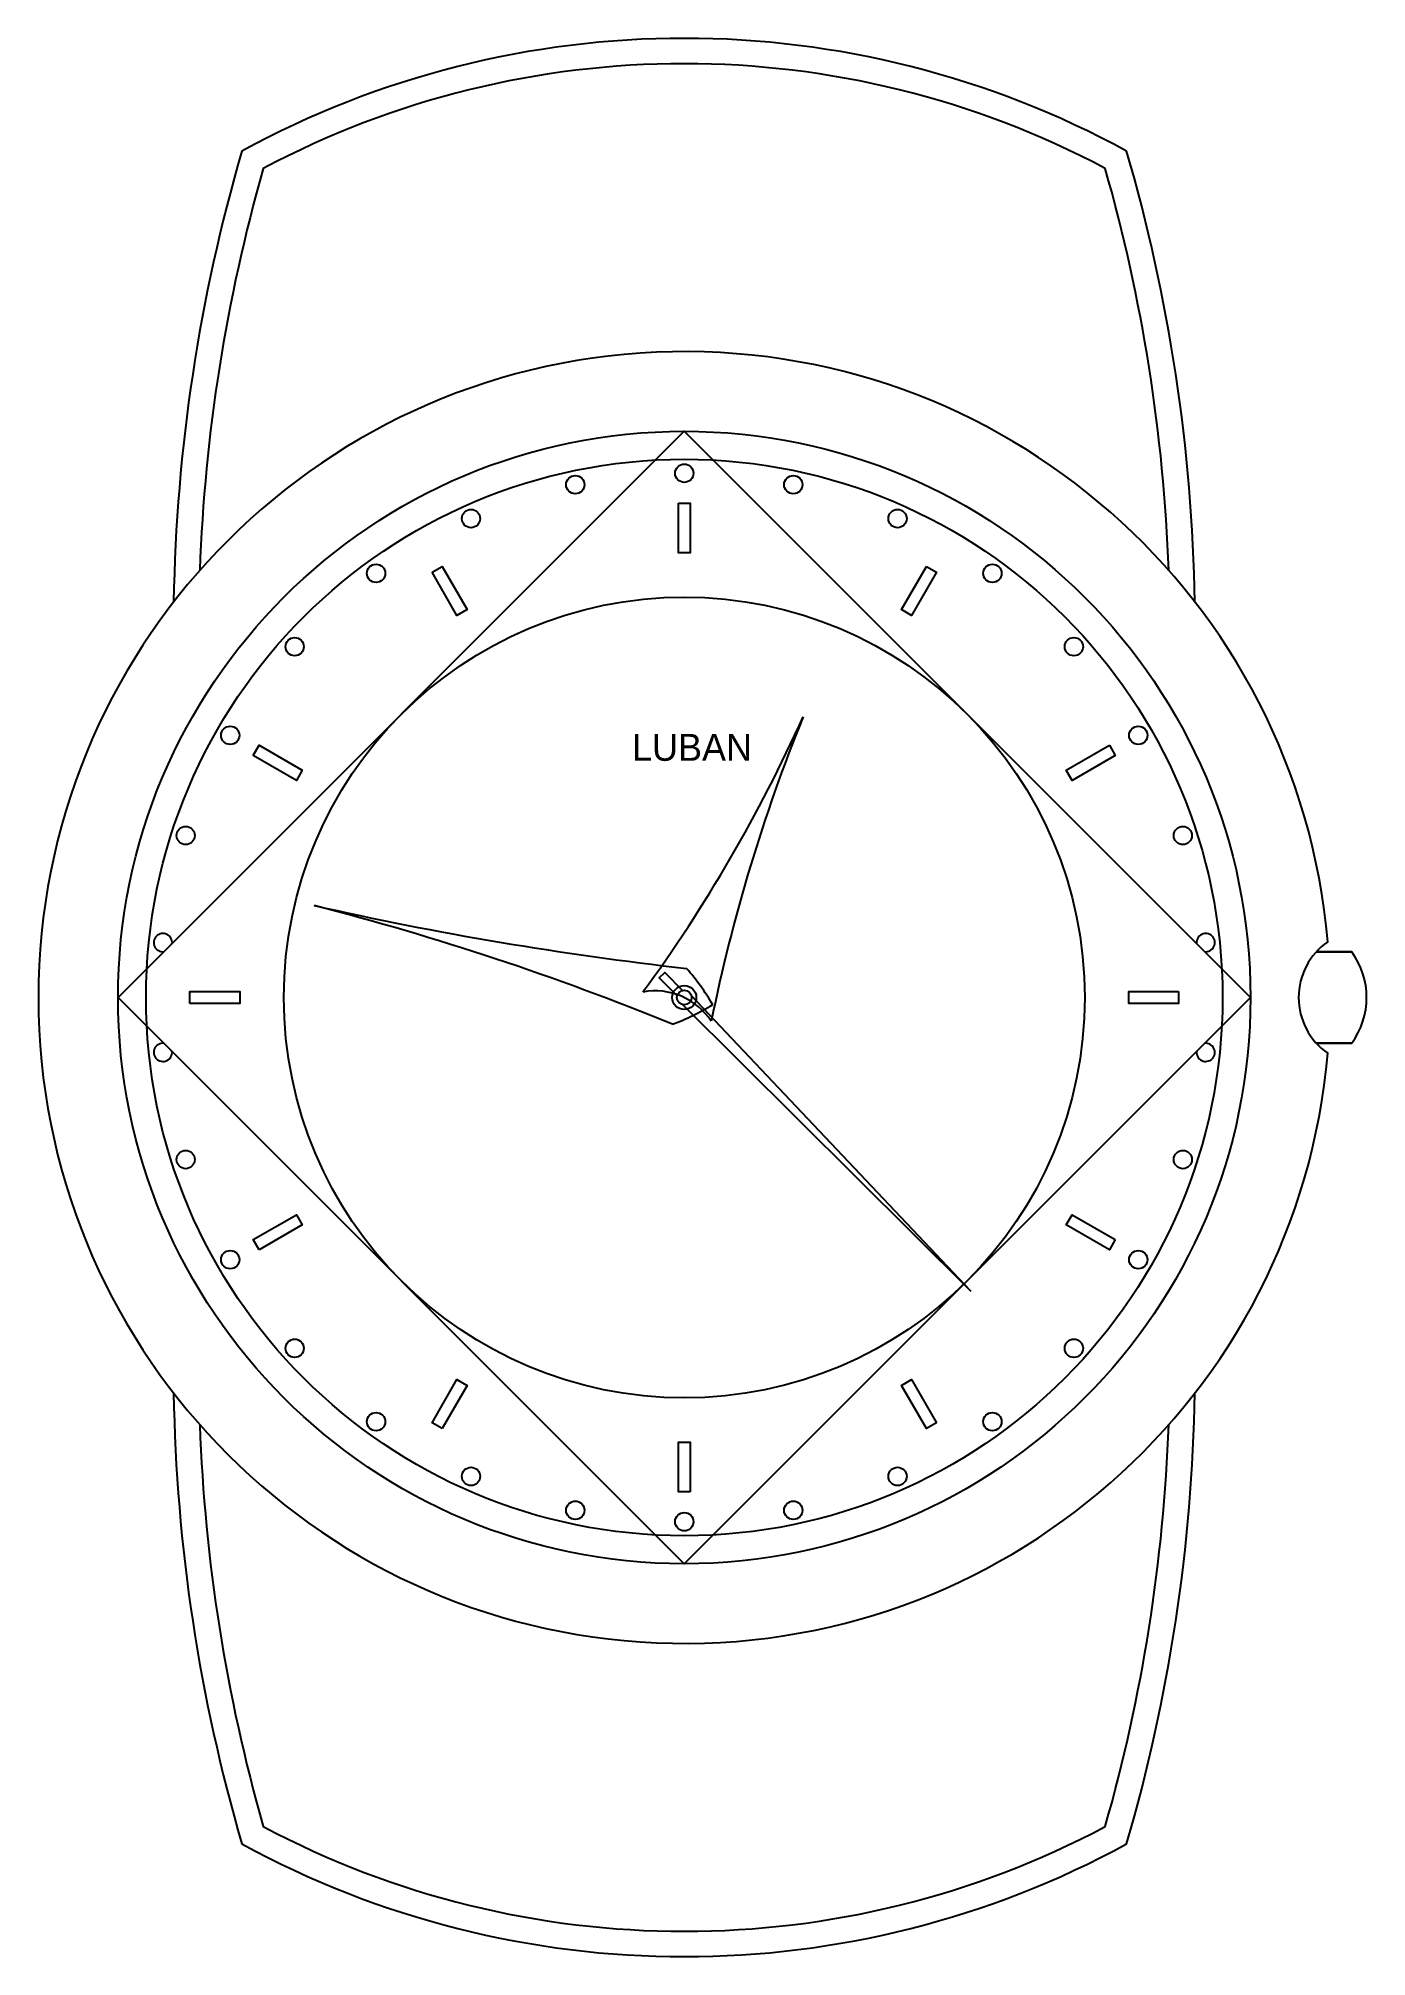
# Model space of a CAD drawing. Header units: inches. Extents: x 104.2 to 128.8, y 40.5 to 76.2.
import ezdxf

# ---------------------------------------------------------------- set-up
doc = ezdxf.new("R2010")
doc.units = ezdxf.units.IN
doc.header["$MEASUREMENT"] = 0
doc.styles.get("Standard").update_dxf_attribs({"font": 'arial.ttf'})

# ---------------------------------------------------------------- blocks, each defined once
blk = doc.blocks.new('*U3')
blk.add_lwpolyline([(-0.109, 0.463), (0.109, 0.463), (0.109, -0.463), (-0.109, -0.463)], close=True)
blk = doc.blocks.new('*U4')
at = {"color": 0, "linetype": 'ByBlock', "lineweight": -2, "transparency": 16777216}
blk.add_blockref('*U3', (116.157, 67.063), dxfattribs=at)
for p, rotation in [((111.796, 65.894), 29.99999999999998), ((120.518, 65.894), 329.9999999999999), ((108.603, 62.701), 59.99999999999999), ((123.71, 62.701), 300.0000000000001), ((107.435, 58.34), 90), ((124.879, 58.34), 270), ((108.603, 53.979), 120), ((123.71, 53.979), 240), ((111.796, 50.787), 150), ((120.518, 50.787), 209.9999999999999), ((116.157, 49.618), 180)]:
    blk.add_blockref('*U3', p, dxfattribs=dict(at, rotation=rotation))

msp = doc.modelspace()

# ---------------------------------------------------------------- linework, layer by layer
for p, q in [((125.862, 59.189), (125.862, 59.189)), ((128.557, 59.189), (127.899, 59.189)), ((127.899, 59.189), (128.557, 59.189)), ((128.557, 59.189), (128.557, 59.189)), ((125.862, 57.491), (125.862, 57.491)), ((127.899, 57.491), (128.557, 57.491)), ((128.557, 57.491), (127.899, 57.491)), ((128.557, 57.491), (128.557, 57.491))]:
    msp.add_line(p, q)
msp.add_lwpolyline([(116.157, 68.86), (105.637, 58.34), (116.157, 47.821), (126.676, 58.34)], close=True)
for points in [[(116.025, 58.372), (116.024, 58.371), (115.692, 58.705), (115.794, 58.807), (116.126, 58.473), (116.126, 58.473)], [(116.123, 58.211), (121.479, 52.885)], [(121.479, 52.885), (116.289, 58.371)]]:
    msp.add_lwpolyline(points)
for centre, radius in [((116.157, 58.34), 10.52), ((116.157, 58.34), 10), ((116.157, 68.081), 0.17), ((114.132, 67.868), 0.17), ((118.182, 67.868), 0.17), ((112.195, 67.239), 0.17), ((120.119, 67.239), 0.17), ((110.431, 66.221), 0.17), ((121.882, 66.221), 0.17), ((116.157, 58.34), 7.439), ((108.918, 64.858), 0.17), ((123.395, 64.858), 0.17), ((107.721, 63.211), 0.17), ((124.592, 63.211), 0.17), ((106.893, 61.35), 0.17), ((125.42, 61.35), 0.17), ((116.157, 58.34), 0.223), ((116.157, 58.34), 0.223), ((116.157, 58.34), 0.223), ((116.157, 58.34), 0.136), ((116.157, 58.34), 0.136), ((116.157, 58.34), 0.136), ((106.893, 55.33), 0.17), ((125.42, 55.33), 0.17), ((107.721, 53.47), 0.17), ((124.592, 53.47), 0.17), ((108.918, 51.823), 0.17), ((123.395, 51.823), 0.17), ((110.431, 50.46), 0.17), ((121.882, 50.46), 0.17), ((112.195, 49.442), 0.17), ((120.119, 49.442), 0.17), ((114.132, 48.813), 0.17), ((118.182, 48.813), 0.17), ((116.157, 48.6), 0.17)]:
    msp.add_circle(centre, radius)
for centre, radius, start, end in [((116.157, 58.994), 17.167, 61.3957, 118.6043), ((116.157, 58.994), 16.696, 62.0662, 117.9338), ((138.513, 65.152), 31.848, 163.7471, 179.0331), ((93.8, 65.152), 31.848, 0.9669, 16.2529), ((138.513, 65.152), 31.377, 164.1062, 177.944), ((93.8, 65.152), 31.377, 2.056, 15.8938), ((116.157, 58.34), 12, 4.9523, 355.0477), ((92.493, 75.191), 28.368, 323.815, 335.7853), ((148.063, 51.509), 32.048, 157.921, 168.5005), ((96.267, 9.584), 52.116, 67.8221, 75.542), ((123.355, 122.365), 63.886, 257.27144, 263.57074), ((106.47, 59.359), 0.17, 354.4561, 275.5439), ((125.844, 59.359), 0.17, 264.4561, 185.5439), ((128.833, 58.34), 1.262, 124.8291, 235.1709), ((127.398, 58.34), 1.437, 323.7839, 36.2161), ((112.989, 56.057), 4.276, 30.1805, 41.3186), ((115.618, 57.224), 1.239, 32.9377, 100.6394), ((114.449, 61.852), 4.276, 290.3981, 301.5362), ((106.47, 57.322), 0.17, 84.4561, 5.5439), ((125.844, 57.322), 0.17, 174.4561, 95.5439), ((138.513, 51.529), 31.848, 180.9669, 196.2529), ((93.8, 51.529), 31.848, 343.7471, 359.0331), ((138.513, 51.529), 31.377, 182.056, 195.8938), ((93.8, 51.529), 31.377, 344.1062, 357.944), ((116.157, 57.687), 16.696, 242.0662, 297.9338), ((116.157, 57.687), 17.167, 241.3957, 298.6043)]:
    msp.add_arc(centre, radius, start, end)

# ---------------------------------------------------------------- block references
msp.add_blockref('*U4', (0, 0))

# ---------------------------------------------------------------- texts
at = {"insert": (115.186, 63.238), "char_height": 0.5, "attachment_point": 1}
msp.add_mtext_dynamic_manual_height_columns('\\pxt11;{\\fGabriola|b0|i0|c0|p82;LUBAN}', width=4.14313, gutter_width=1, heights=[1.677], dxfattribs=at)

doc.saveas('drawing.dxf')
